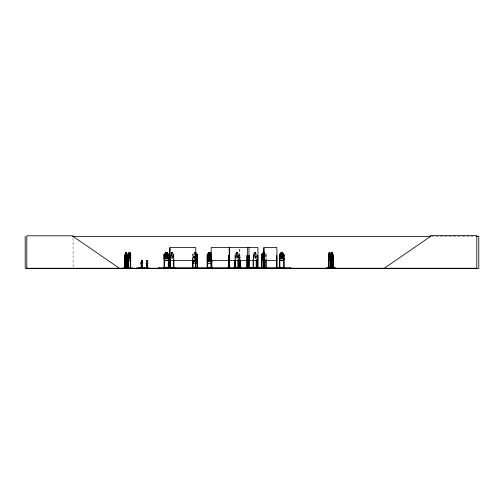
<?xml version="1.0" encoding="UTF-8"?>
<svg xmlns="http://www.w3.org/2000/svg" width="504" height="504" viewBox="0 0 504 504"><rect width="100%" height="100%" fill="white"/><g stroke="black" fill="none" stroke-linecap="round" stroke-linejoin="round"><path stroke-width="0.38" stroke-dasharray="2.52 1.89" d="M171.013 254.52L171.392 254.476L172.028 255.912L172.664 254.476L173.074 254.52L172.292 256.278L173.093 258.155L172.047 256.618L171.385 258.142M238.115 260.209C238.619 258.281 239.362 255.566 238.134 253.89L237.378 253.89M238.279 259.736L238.581 258.691M173.433 260.209L173.874 258.684L173.88 254.444L173.452 253.89L172.664 253.89L172.696 252.309L171.448 252.309M173.634 259.736L173.912 258.691M265.816 259.699L266.213 258.691M265.854 259.736L266.225 258.754M171.272 257.418L171.788 256.271L171.291 255.175M253.21 259.188L253.191 254.451L253.581 253.89L254.344 253.89M253.323 259.188L253.228 254.451L253.6 253.94L256.171 253.94M194.273 258.098L193.712 258.092L194.764 256.271L193.757 254.52L194.279 254.52M235.444 253.89L235.04 254.451L235.015 259.188M192.73 257.531L193.227 256.964L194.305 256.964L194.305 255.383L195.886 255.383M255.427 252.359L254.344 252.359L254.381 253.94L253.783 254.47L253.783 257.418L254.344 258.684L255.389 258.684L255.944 257.418L255.427 252.309M170.913 254.47L171.518 253.94L171.48 252.309M194.361 252.359L194.361 253.94L193.567 254.47L193.567 257.418L194.361 258.684M431.304 236.414L475.688 236.414M195.886 252.309L194.305 252.309L194.305 253.89L193.227 253.89L192.723 254.451L192.73 260.354M171.486 252.359L172.658 252.359M236.244 252.359L237.371 252.359L237.334 253.94L237.957 254.47L237.957 257.418L237.371 258.684L236.282 258.684L235.696 257.418L236.244 252.309M170.617 253.89L171.48 253.89M235.412 253.89L236.244 253.89M255.427 253.89L256.183 253.89L256.58 254.444M264.707 253.89L265.69 253.884L266.225 254.507L265.646 253.94M170.636 253.94L173.464 253.94M194.361 253.94L193.252 253.94L192.78 254.476L192.78 259.654M238.153 253.94L235.425 253.94L235.078 254.476L235.399 260.259M173.836 255.415L173.395 255.415L173.395 259.188M192.698 255.415L193.133 255.415L193.133 259.188M238.505 255.415L238.071 255.415L238.071 259.188M253.21 255.415L253.632 255.415L253.632 259.188M256.542 255.415L256.234 259.188M266.213 255.415L265.753 255.415L265.797 259.188M193.252 257.021L194.361 257.021L193.567 257.544L193.567 260.492M171.518 258.684L172.658 258.684L173.263 257.418L173.263 254.47L172.658 253.94L172.664 252.309M194.286 257.594L193.757 257.601L194.764 259.346M256.133 253.94L256.505 254.47M192.723 258.691L193.051 259.736M253.575 260.259L253.191 258.691L253.417 259.736M266.219 254.438L266.169 259.188M265.394 254.47L265.394 257.418M256.353 255.415L256.353 259.188M255.465 253.89L255.465 252.309L254.306 252.309L254.344 253.94M253.512 255.415L253.512 259.188M240.024 259.276L240.074 255.415L239.652 255.415L239.652 259.276M239.961 255.415L239.904 259.276M239.866 249.121L239.866 259.699M239.772 249.121L239.772 259.699M238.505 254.47L238.505 259.188M238.392 255.415L238.392 259.188M238.184 255.415L238.184 259.188M237.371 253.94L237.409 252.309L236.206 252.309L236.206 253.89M235.337 259.188L235.337 255.415L234.902 255.415L234.902 259.188M235.223 255.415L235.223 259.188M194.62 252.624L194.62 253.153M194.62 255.704L194.62 256.227M194.361 254.47L194.361 257.418M194.361 257.544L194.361 259.755M173.836 254.47L173.836 259.188M173.729 255.415L173.729 259.188M173.502 255.415L173.502 259.188M73.093 237.964L73.093 267.479M255.893 258.092L255.515 258.098L254.923 256.618L253.953 258.155L254.684 256.271L253.984 254.463L254.904 255.912L255.856 254.463L255.144 256.278L255.893 258.092M237.8 258.092L237.403 258.098L236.786 256.618L235.771 258.155L236.534 256.271L235.803 254.463L236.767 255.912L237.756 254.463L237.019 256.278L237.8 258.092M172.45 252.624L171.725 252.624L171.725 253.153L172.45 253.153L172.45 252.624M237.176 252.624L236.477 252.624L236.477 253.153L237.176 253.153L237.176 252.624M255.2 252.624L254.533 252.624L254.533 253.153L255.2 253.153L255.2 252.624M172.658 254.47L171.518 254.47L171.518 257.418L172.658 257.418L172.658 254.47M237.371 254.47L236.282 254.47L236.282 257.418L237.371 257.418L237.371 254.47M255.389 254.47L254.344 254.47L254.344 257.418L255.389 257.418L255.389 254.47"/><path stroke-width="0.76" d="M266.326 268.248L266.263 267.788M142.248 267.769L142.468 263.642A1.071 0.895 -90 0 0 142.279 261.96L142.229 260.663M146.853 260.335L146.588 261.96A1.071 0.895 -90 0 0 146.406 263.642L146.588 267.769L147.521 267.769L147.666 263.642A1.071 0.895 -90 0 0 147.483 261.96L147.42 260.536M147.521 267.769L147.666 263.642M141.403 260.663L141.391 261.96A1.071 0.895 -90 0 0 141.208 263.642L141.353 267.769L142.279 267.769M147.099 267.158L147.59 267.063L147.59 268.002M147.445 267.139L147.086 267.252L147.47 267.158M330.221 260.259L330.473 258.691M332.81 260.209L332.816 253.89M332.823 260.259L333.081 258.691M209.563 256.7L210.489 258.142L210.981 258.155L209.935 256.278C212.134 253.94 210.086 253.751 209.532 256.013M238.077 268.216L238.071 259.944M241.473 268.015L233.283 267.996L236.546 268.254M326.378 268.248L335.393 268.015L326.472 268.191M326.472 268.015L335.393 268.015M329.074 268.015L328.973 259.944M126.989 260.259L127.279 258.684L127.04 260.259L125.137 260.259M130.41 260.259L130.725 254.444L129.887 253.89M130.7 258.684L130.454 260.259L128.552 260.259M209.563 256.561C209.746 258.47 206.571 259.081 209.286 256.271C206.615 252.945 210.048 255.049 209.601 255.641M122.68 268.015L132.709 268.015M126.844 268.216L126.876 258.432M263.983 268.216L264.02 247.609L276.866 247.609L277.036 268.248M142.399 268.115L142.355 267.063L141.775 267.252L142.185 267.126M147.313 267.158L147.47 267.341M141.863 267.359L141.945 267.366M209.362 268.216L212.814 268.254L209.343 268.223M212.789 268.216L207.698 267.92M251.483 268.223L259.673 268.223L251.509 267.996M227.436 268.015L231.097 268.223M233.27 268.216L236.527 267.996M130.303 257.418L129.906 258.684L129.169 258.684L128.778 257.418L129.144 252.309M328.621 268.254L328.614 254.451L329.263 253.89M328.658 254.451L328.854 253.89M331.456 260.259L331.456 253.89M141.366 260.663L141.719 260.284M168.714 258.684L168.191 260.209L164.556 260.209M168.771 258.691L168.229 260.259L164.518 260.259L164.027 258.691M197.417 258.684L196.888 260.209L195.432 260.209M197.467 258.691L196.925 260.259L195.439 260.259M284.13 258.684L283.607 260.209L279.972 260.209M284.187 258.691L283.645 260.259L279.934 260.259L279.443 258.691M209.507 256.007L209.569 255.641M260.902 268.015L266.969 268.015M262.093 268.223L262.118 255.415L261.652 255.415M163.932 268.191L163.951 267.788M169.754 268.248L169.772 267.857M169.98 268.216L170.037 267.788M192.604 268.216L192.698 259.944M279.323 268.216L279.367 267.788M193.757 261.072L194.248 261.217L194.828 260.19M124.879 268.254L125.187 253.89M125.2 260.209L125.2 253.94M128.602 260.259L128.381 254.476L128.608 253.89L129.144 253.89M141.851 267.183L142.185 267.378M195.344 255.446C196.056 253.329 197.253 255.062 195.42 256.278C197.165 257.512 196.239 259.352 195.382 257.109M195.344 258.527C196.056 256.41 197.253 258.136 195.42 259.358C197.165 260.593 196.245 262.427 195.382 260.19M329.868 252.309L329.219 252.309L328.936 254.47L329.238 258.684L329.799 258.684L330.101 257.418L329.799 253.94M332.457 253.94L332.476 252.309L331.821 252.309L331.84 258.684L332.407 258.684L332.709 257.418L332.407 253.94M195.836 258.684L196.623 257.418L196.623 254.47L195.836 253.94L195.886 252.309M211.144 257.418L210.351 258.684L208.877 258.684L208.089 257.418L208.089 254.47L208.877 253.94L208.826 252.309L210.401 252.309L210.401 253.89L211.428 253.89M211.144 260.492L210.351 261.759L208.877 261.759L208.089 260.492L208.089 257.544L208.877 257.021M146.758 260.423L146.626 260.801M148.144 268.254L136.565 268.241L140.232 268.115M136.93 268.172L136.672 268.115M138.002 268.115L137.636 268.241L138.008 268.002M141.662 268.254L141.901 267.063L141.945 268.002M141.807 268.241L142.273 268.241L141.907 268.115M142.663 268.241L142.821 267.555L142.229 267.555L142.229 268.002M146.721 268.115C147.603 268.248 146.059 268.487 146.721 267.555M148.056 268.115L148.056 267.555L147.464 267.555L147.464 268.002M261.652 268.254L261.671 254.451L262.149 253.89L263.227 253.89M261.683 254.451L262.168 253.89M211.982 260.354L211.441 263.34L207.73 263.34L207.245 261.765L207.245 254.451L207.749 253.89L208.826 253.89M207.295 254.476L207.768 253.94L211.403 253.94M207.245 257.531L207.749 256.964L208.826 256.964M263.227 253.94L262.477 254.47L262.477 257.418L263.227 258.684M384.262 268.254L430.529 236.414L430.529 235.475L476.79 235.475L476.79 268.254L25.2 268.254L25.2 236.414M141.756 268.178L141.479 267.555M142.109 267.252L142.204 267.214M141.681 260.284L142.059 260.335M72.5 236.414L430.769 236.414M476.438 236.414L478.8 236.414L478.8 268.525L26.825 268.525L26.825 235.809L73.093 235.809L73.093 236.414L119.353 268.254M125.685 252.309L126.517 252.309L126.888 254.47L126.491 258.684L125.754 258.684L125.357 257.418L125.754 252.359M129.938 252.309L129.1 252.309L129.1 253.89M264.707 252.309L263.176 252.309L263.195 253.89M125.71 252.359L126.491 252.359M129.125 252.359L129.906 252.359M167.133 252.359L165.659 252.359L165.659 253.94L164.871 254.47L164.871 257.418L165.659 258.684L167.133 258.684L167.927 257.418L167.927 254.47L167.133 253.94L167.189 252.309L165.608 252.309L165.608 253.89L164.531 253.89L164.027 254.451L164.046 268.254M208.877 252.359L210.351 252.359L210.351 253.94L211.144 254.47M264.657 252.359L263.227 252.359L263.227 260.259M282.549 252.359L281.075 252.359L281.075 253.94L280.287 254.47L280.287 257.418L281.075 258.684L282.549 258.684L283.343 257.418L283.343 254.47L282.549 253.94L282.605 252.309L281.024 252.309L281.024 253.89L279.947 253.89L279.443 254.451L279.468 268.254L279.493 267.857M329.238 252.359L329.849 252.359M331.84 252.359L332.457 252.359M264.386 252.624L263.479 252.624L263.479 253.153L264.386 253.153M329.339 252.624L329.698 252.624L329.339 253.153M331.941 252.624L332.306 252.624L331.941 253.153M125.143 253.89L125.729 253.89M126.472 253.89L127.027 253.89M167.189 253.89L168.21 253.89L168.771 254.444L168.808 267.996M195.886 253.89L196.907 253.89L197.467 254.444L197.467 261.765L196.925 263.34L193.215 263.34L192.73 261.765M282.605 253.89L283.626 253.89L284.187 254.444L284.25 268.223M329.824 253.89L330.473 254.444L330.214 253.89M331.411 253.89L331.871 253.89M332.426 253.89L333.081 254.444L333.031 268.254L333.018 267.788M125.156 253.94L127.021 253.94M128.57 253.94L130.435 253.94M195.836 253.94L196.888 253.94M262.174 253.94L264.638 253.94M279.972 253.94L283.607 253.94M328.816 253.94L330.252 253.94M331.418 253.94L332.861 253.94M128.356 254.451L128.299 268.254L128.268 267.788M130.725 254.444L130.649 268.254M331.216 254.451L331.254 268.254L331.619 267.788M263.227 254.47L264.638 254.47M208.826 255.383L210.407 255.383L210.407 256.964L211.428 256.964M126.876 255.415L127.235 255.415M130.29 255.415L130.656 255.415M163.995 255.415L164.436 255.415L164.48 268.254M168.714 255.415L168.279 255.415L168.279 268.254M169.703 255.415L169.867 268.254M170.087 255.415L170.522 255.415L170.572 268.254M195.779 255.415L195.344 255.415L195.363 268.254L195.394 267.788M197.417 255.415L196.982 255.415L197.032 268.254M208.877 255.44L210.351 255.44M247.414 255.415L246.985 255.415L246.947 268.254M248.951 255.415L248.655 268.254M257.935 255.415L257.512 255.415L257.475 268.254M263.831 255.415L264.241 255.415L264.241 268.254M276.866 255.415L276.677 268.254L276.627 267.788M279.418 255.415L279.852 255.415L279.852 268.254L279.903 267.788M284.13 255.415L283.695 255.415L283.695 268.254M328.652 255.415L328.816 268.254M331.254 255.415L331.443 268.254L331.474 267.788M195.886 256.964L196.913 256.964L197.467 257.525M196.888 257.021L195.836 257.021L196.623 257.544L196.623 260.492L195.836 261.759L194.361 261.759L193.567 260.492M207.768 257.021L211.403 257.021M124.935 258.691L125.181 260.259M128.312 258.691L128.621 260.209L130.435 260.209M328.614 258.691L328.847 260.259M125.156 260.209L127.021 260.209M207.768 260.209L211.403 260.209M263.579 260.209L262.174 260.209L261.683 258.691L262.149 260.259L263.567 260.259M328.816 260.209L330.252 260.209M331.418 260.209L332.861 260.209M211.441 260.259L207.73 260.259L207.245 258.691M328.797 260.259L330.265 260.259M331.405 260.259L332.873 260.259M170.087 260.455L195.836 260.492L195.836 257.544M211.195 260.455L257.935 260.455M264.02 260.455L276.866 260.455M141.353 261.96L141.391 261.96A1.071 0.895 -90 0 0 141.17 263.642L141.391 267.769M142.279 261.96L142.248 261.96A1.071 0.895 -90 0 1 142.43 263.642L142.468 263.642M147.483 261.96L147.502 260.663M146.406 263.642L146.626 267.769M124.696 267.788L125.137 267.788M126.832 267.788L127.279 267.788M128.111 267.788L128.552 267.788M130.694 267.788L130.252 267.788L130.265 268.254L130.303 254.47L129.887 252.309M328.608 267.788L329.011 267.788M330.246 267.788L330.649 267.788M332.854 267.788L333.232 268.254M138.965 267.914L139.677 267.914M144.201 267.914L144.913 267.914M164.48 267.92L175.386 268.015M193.183 267.92L196.932 267.92M245.713 267.996L250.614 268.008M279.903 267.92L283.645 267.92M251.502 268.191L259.648 268.191M147.036 260.266L147.388 260.423M212.052 268.223L211.982 267.788M195.911 268.223L195.829 267.788M265.778 268.223L265.753 259.944M141.914 260.284L142.267 260.663M240.156 268.223L240.112 267.788M210.351 257.021L211.144 257.544M128.545 268.216L128.514 255.415L128.148 255.415L128.148 268.254M125.124 268.216L125.093 255.415L124.734 255.415L124.715 268.254M168.714 254.47L168.191 253.94L164.556 253.94L164.077 254.476L164.077 258.684M247.225 268.216L247.155 267.788M126.983 253.89L127.26 268.254M207.295 261.759L207.774 263.29M193.252 263.29L192.78 260.354M332.879 268.229L332.892 255.415L333.213 255.415L333.213 268.254M247.306 268.229L247.294 255.415M328.684 258.684L328.86 260.209M331.821 252.309L331.84 253.94M331.575 259.944L331.594 268.254M330.611 268.254L330.611 255.415L330.29 255.415L330.271 268.254M330.511 267.788L330.511 268.254M330.429 254.444L330.422 268.254M330.391 267.788L330.391 268.254M329.824 252.309L329.849 253.94M329.219 252.309L329.238 253.94M328.835 267.788L328.835 268.254M290.846 268.254L290.846 267.857L158.413 267.857L158.413 268.254M290.184 267.857L290.184 268.254M284.08 267.788L284.08 268.254M283.645 267.788L283.645 268.254M279.493 254.476L279.493 258.684M278.832 267.857L278.832 268.254M276.841 267.788L276.841 268.254M266.213 259.944L266.213 268.254M266.112 267.788L266.106 268.254M265.854 267.788L265.86 268.254M265.702 267.788L265.702 268.254M264.266 267.788L264.266 268.254M264.052 267.788L264.046 268.254M263.831 247.609L263.831 268.254L263.787 267.788M262.168 267.788L262.168 268.254M262.017 267.788L262.004 268.254M261.733 254.476L261.733 258.684M261.759 267.788L261.765 268.254M261.608 267.788L261.608 268.254M257.972 267.788L257.972 268.254M257.922 268.254L257.935 247.609L211.195 247.609L211.163 268.254M257.815 255.415L257.764 268.254M257.683 267.788L257.702 268.254M257.632 255.415L257.594 268.254M256.693 267.788L256.693 268.254M256.662 259.944L256.643 268.254M256.542 259.944L256.542 268.254M256.404 267.788L256.473 268.254M256.353 259.944L256.316 268.254M256.234 259.944L256.196 268.254M253.669 267.788L253.669 268.254M253.632 259.944L253.55 268.254M253.512 259.944L253.512 268.254M253.399 267.788L253.38 268.254M253.323 259.944L253.292 268.254M253.21 259.944L253.21 268.254M248.951 247.609L248.951 268.254M248.831 255.415L248.831 268.254M248.793 255.415L248.774 268.254M247.414 247.609L247.445 268.254M247.099 255.415L247.067 268.254M246.721 267.857L246.721 268.254M240.074 260.051L240.043 268.254M239.961 260.051L239.923 268.254M239.866 260.051L239.866 268.254M239.772 260.051L239.728 268.254M239.652 260.051L239.671 268.254M238.543 267.788L238.543 268.254M238.505 259.944L238.43 268.254M238.392 259.944L238.323 268.254M238.253 267.788L238.241 268.254M238.184 259.944L238.146 268.254M235.374 267.788L235.374 268.254M235.337 259.944L235.337 268.254M235.223 259.944L235.261 268.254M235.091 267.788L235.072 268.254M235.015 259.944L235.015 268.254M234.902 259.944L234.902 268.254M229.591 268.254L229.553 255.415L228.936 255.415L228.904 268.254M229.44 255.415L229.471 268.254M229.364 247.609L229.314 268.254M229.244 247.609L229.282 268.254M229.125 255.415L229.131 268.254M229.055 255.415L229.024 268.254M211.932 259.944L211.882 268.254M211.541 267.788L211.548 268.254M211.384 255.415L211.415 268.254L211.504 255.415L211.082 255.415L211.082 268.254M211.252 267.788L211.271 268.254M207.698 267.788L207.698 268.254L207.648 255.415L207.213 255.415L207.163 268.254M207.264 267.788L207.264 268.254M197.417 254.47L197.467 268.254M196.932 267.788L196.932 268.254M195.836 254.47L195.836 257.418M195.779 268.254L195.779 247.609L170.087 247.609L170.087 268.254M195.571 252.624L195.571 253.153M195.571 255.704L195.571 256.227M193.183 267.788L193.183 268.254M193.133 259.944L193.082 268.254M192.749 267.788L192.749 268.254M173.874 267.788L173.874 268.254M173.836 259.944L173.83 268.254M173.729 259.944L173.659 268.254M173.571 267.788L173.559 268.254M173.502 259.944L173.464 268.254M173.395 259.944L173.357 268.254M170.434 259.944L170.472 268.254M170.365 267.788L170.276 268.254L170.207 259.944M169.703 247.609L169.703 268.254M168.664 267.788L168.664 268.254M168.229 267.788L168.229 268.254M164.386 267.788L164.386 268.254M159.081 267.857L159.081 268.254M147.949 267.555L147.949 268.002L146.336 268.002L146.336 267.555M147.552 267.063L147.565 268.115M147.181 267.063L147.181 268.002M147.143 267.063L147.143 268.002M146.822 268.002L146.822 267.555L146.229 267.555L146.229 268.115M145.467 268.115L141.095 268.002L141.095 267.555M142.714 267.555L142.72 268.115M142.311 267.063L142.33 268.115M141.586 268.002L141.586 267.555L140.994 267.555L140.994 268.115M130.511 255.415L130.486 268.254M130.435 255.415L130.41 268.254M128.394 267.788L128.394 268.254M127.021 255.415L127.115 268.254M126.995 267.788L126.995 268.254M126.472 252.309L126.447 253.94M125.729 252.309L125.71 253.94M124.948 259.944L124.973 268.254M167.378 268.191L172.198 267.989L167.378 268.254M330.114 258.092L329.591 256.618L329.055 258.092L329.459 256.271L329.112 254.438L329.799 254.47L329.799 257.418L329.238 257.418L329.244 254.451L329.578 255.912C330.593 252.025 329.314 257.21 330.114 258.092M332.722 258.092L332.193 256.618L331.664 258.092L332.067 256.271L331.714 254.438L332.407 254.47L332.407 257.418L331.84 257.418L331.853 254.451L332.18 255.912C333.201 252.025 331.916 257.21 332.722 258.092M126.75 258.092L126.063 256.618L125.376 258.155L125.893 256.271L125.439 254.438L126.05 255.912L126.725 254.463L126.221 256.278L126.75 258.092M130.171 258.092L129.484 256.618L128.785 258.092L129.314 256.271L128.86 254.438L129.471 255.912L130.139 254.463L129.641 256.278L130.171 258.092M167.782 258.092L167.271 258.142L166.402 256.618C165.722 259.024 163.907 258.508 166.068 256.271C163.976 254.457 165.841 253.512 166.377 255.912C166.975 253.638 168.865 254.117 166.723 256.278L167.782 258.092M211 261.173L210.458 261.179L209.62 259.692C208.996 262.206 207.144 261.28 209.286 259.346C207.194 257.531 209.059 256.586 209.595 258.987C210.193 256.719 212.077 257.197 209.935 259.358L211 261.173M283.198 258.092L282.656 258.098L281.818 256.618C281.226 259.006 279.273 258.533 281.484 256.271C279.392 254.457 281.257 253.512 281.793 255.912C282.391 253.638 284.281 254.117 282.139 256.278L283.198 258.092M126.359 252.624L125.887 252.624L125.887 253.153L126.359 253.153L126.359 252.624M129.78 252.624L129.301 252.624L129.301 253.153L129.78 253.153L129.78 252.624M166.874 252.624L165.923 252.624L165.923 253.153L166.874 253.153L166.874 252.624M210.086 252.624L209.141 252.624L209.141 253.153L210.086 253.153L210.086 252.624M282.29 252.624L281.339 252.624L281.339 253.153L282.29 253.153L282.29 252.624M126.491 254.47L125.754 254.47L125.754 257.418L126.491 257.418L126.491 254.47M129.906 254.47L129.169 254.47L129.169 257.418L129.906 257.418L129.906 254.47M167.133 254.47L165.659 254.47L165.659 257.418L167.133 257.418L167.133 254.47M210.351 254.47L208.877 254.47L208.877 257.418L210.351 257.418L210.351 254.47M282.549 254.47L281.075 254.47L281.075 257.418L282.549 257.418L282.549 254.47M210.086 255.704L209.141 255.704L209.141 256.227L210.086 256.227L210.086 255.704M210.351 257.544L208.877 257.544L208.877 260.492L210.351 260.492L210.351 257.544"/></g></svg>
